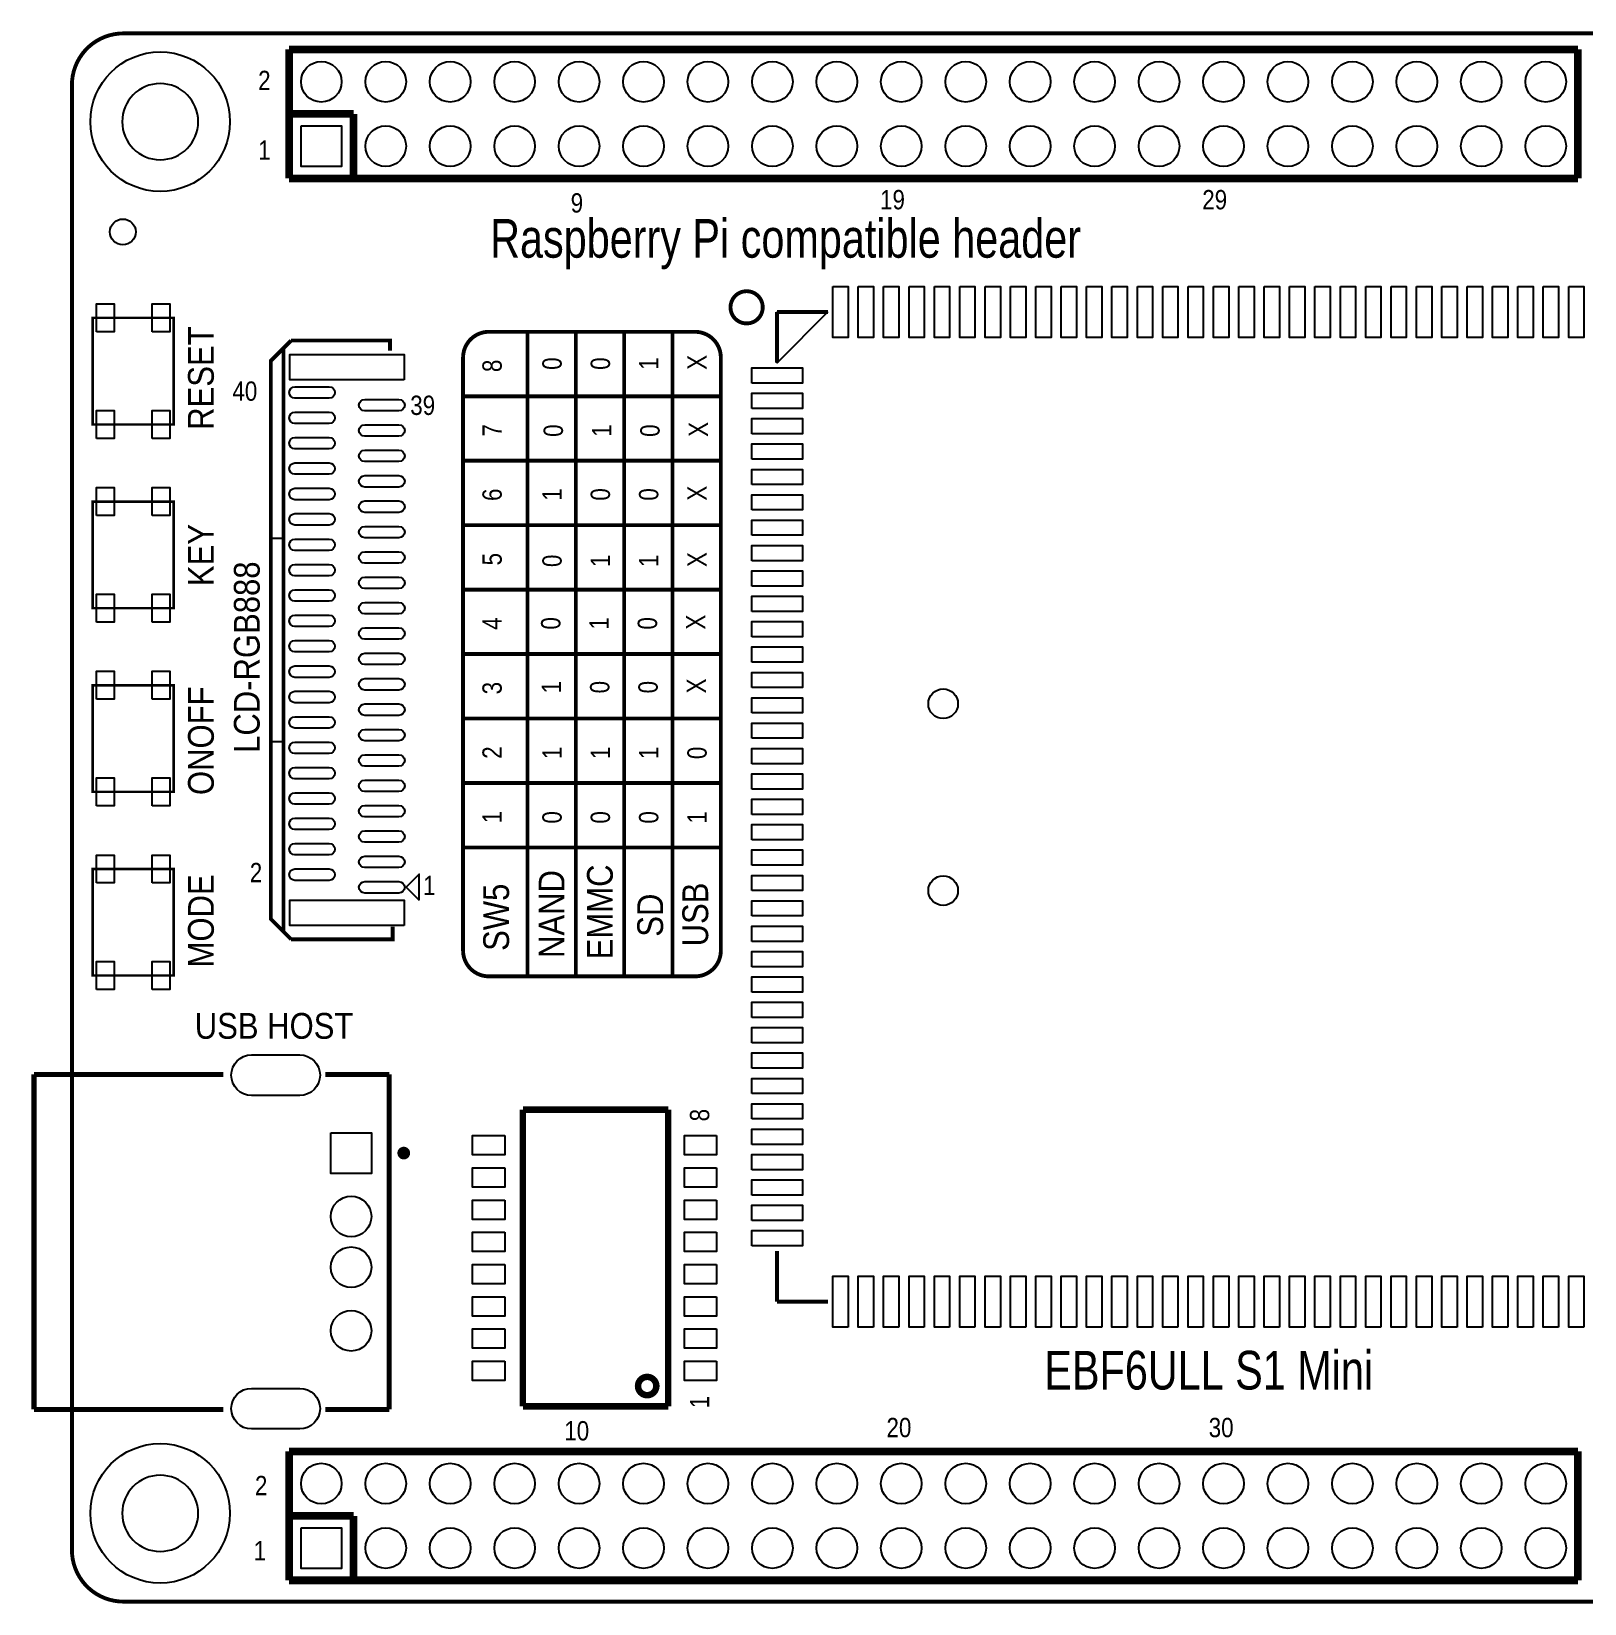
# Model space of a CAD drawing. Extents: x 2 to 105, y 3 to 65.
# Drawn here: x 1.7 to 62.9, y 2.8 to 64.8 of the extents above; entities that cross this region are included whole.
import ezdxf

# ---------------------------------------------------------------- set-up
doc = ezdxf.new("R2010")
doc.units = 0
doc.layers.get('0').update_dxf_attribs({"color": 1, "linetype": 'CONTINUOUS'})

msp = doc.modelspace()

# ---------------------------------------------------------------- linework, layer by layer
for points, const_width in [([(101.2952, 64.7192), (5.3594, 64.7192, 0.414214), (3.3274, 62.6872), (3.3274, 4.951197, 0.414214), (5.3594, 2.919197), (101.2952, 2.919197, 0.414214), (103.3272, 4.951197), (103.3272, 62.6872, 0.414214), (101.2952, 64.7192)], 0.1524), ([(30.5562, 53.9242, 1), (29.2862, 53.9242, 1), (30.5562, 53.9242)], 0.1524), ([(27.8892, 52.959), (19.7612, 52.959, 0.414214), (18.7452, 51.943), (18.7452, 28.575, 0.414214), (19.7612, 27.559), (27.8892, 27.559, 0.414214), (28.9052, 28.575), (28.9052, 51.943, 0.414214), (27.8892, 52.959)], 0.1524), ([(16.532403, 20.594295, 0.999955), (16.281857, 20.594117, 1.000046), (16.532403, 20.594295)], 0.249911), ([(26.362203, 11.414303, 1), (25.641249, 11.414201, 1), (26.362203, 11.414303)], 0.254)]:
    msp.add_lwpolyline(points, format="xyb", dxfattribs=dict(const_width=const_width))
for points in [[(103.3272, 62.6872), (103.3272, 4.951197, -0.414214), (101.2952, 2.919197), (5.3594, 2.919197, -0.414214), (3.3274, 4.951197), (3.3274, 62.6872, -0.414214), (5.3594, 64.7192), (101.2952, 64.7192, -0.414214)], [(12.118188, 50.792634), (13.468198, 50.792634, -1), (13.468198, 50.342546), (12.118188, 50.342546, -1)], [(14.867992, 50.292737), (16.218002, 50.292737, -1), (16.218002, 49.842649), (14.867992, 49.842649, -1)], [(12.118188, 49.792636), (13.468198, 49.792636, -1), (13.468198, 49.342548), (12.118188, 49.342548, -1)], [(14.867992, 49.293043), (16.218002, 49.293043, -1), (16.218002, 48.842955), (14.867992, 48.842955, -1)], [(12.118188, 48.792638), (13.468198, 48.792638, -1), (13.468198, 48.34255), (12.118188, 48.34255, -1)], [(12.118188, 47.79264), (13.468198, 47.79264, -1), (13.468198, 47.342552), (12.118188, 47.342552, -1)], [(14.867992, 48.293045), (16.218002, 48.293045, -1), (16.218002, 47.842957), (14.867992, 47.842957, -1)], [(14.867992, 47.293047), (16.218002, 47.293047, -1), (16.218002, 46.842959), (14.867992, 46.842959, -1)], [(12.118188, 46.792642), (13.468198, 46.792642, -1), (13.468198, 46.342554), (12.118188, 46.342554, -1)], [(14.867992, 46.293049), (16.218002, 46.293049, -1), (16.218002, 45.842961), (14.867992, 45.842961, -1)], [(12.118188, 45.792644), (13.468198, 45.792644, -1), (13.468198, 45.342556), (12.118188, 45.342556, -1)], [(14.867992, 45.293051), (16.218002, 45.293051, -1), (16.218002, 44.842963), (14.867992, 44.842963, -1)], [(12.118188, 44.792646), (13.468198, 44.792646, -1), (13.468198, 44.342558), (12.118188, 44.342558, -1)], [(14.867992, 44.293053), (16.218002, 44.293053, -1), (16.218002, 43.842965), (14.867992, 43.842965, -1)], [(12.118188, 43.792648), (13.468198, 43.792648, -1), (13.468198, 43.34256), (12.118188, 43.34256, -1)], [(12.118188, 42.79265), (13.468198, 42.79265, -1), (13.468198, 42.342562), (12.118188, 42.342562, -1)], [(14.867992, 43.293055), (16.218002, 43.293055, -1), (16.218002, 42.842967), (14.867992, 42.842967, -1)], [(14.867992, 42.293032), (16.218002, 42.293032, -1), (16.218002, 41.842944), (14.867992, 41.842944, -1)], [(12.118188, 41.792652), (13.468198, 41.792652, -1), (13.468198, 41.342564), (12.118188, 41.342564, -1)], [(14.867992, 41.293034), (16.218002, 41.293034, -1), (16.218002, 40.842946), (14.867992, 40.842946, -1)], [(12.118188, 40.792654), (13.468198, 40.792654, -1), (13.468198, 40.342566), (12.118188, 40.342566, -1)], [(14.867992, 40.293036), (16.218002, 40.293036, -1), (16.218002, 39.842948), (14.867992, 39.842948, -1)], [(12.118188, 39.792656), (13.468198, 39.792656, -1), (13.468198, 39.342568), (12.118188, 39.342568, -1)], [(14.867992, 39.293038), (16.218002, 39.293038, -1), (16.218002, 38.84295), (14.867992, 38.84295, -1)], [(12.118188, 38.792633), (13.468198, 38.792633, -1), (13.468198, 38.342545), (12.118188, 38.342545, -1)], [(12.118188, 37.792635), (13.468198, 37.792635, -1), (13.468198, 37.342547), (12.118188, 37.342547, -1)], [(14.867992, 38.29304), (16.218002, 38.29304, -1), (16.218002, 37.842952), (14.867992, 37.842952, -1)], [(14.867992, 37.293042), (16.218002, 37.293042, -1), (16.218002, 36.842954), (14.867992, 36.842954, -1)], [(12.118188, 36.792941), (13.468198, 36.792941, -1), (13.468198, 36.342853), (12.118188, 36.342853, -1)], [(14.867992, 36.293044), (16.218002, 36.293044, -1), (16.218002, 35.842956), (14.867992, 35.842956, -1)], [(12.118188, 35.792943), (13.468198, 35.792943, -1), (13.468198, 35.342855), (12.118188, 35.342855, -1)], [(12.118188, 34.792945), (13.468198, 34.792945, -1), (13.468198, 34.342857), (12.118188, 34.342857, -1)], [(14.867992, 35.293046), (16.218002, 35.293046, -1), (16.218002, 34.842958), (14.867992, 34.842958, -1)], [(14.867992, 34.293048), (16.218002, 34.293048, -1), (16.218002, 33.84296), (14.867992, 33.84296, -1)], [(12.118188, 33.792947), (13.468198, 33.792947, -1), (13.468198, 33.342859), (12.118188, 33.342859, -1)], [(14.867992, 33.29305), (16.218002, 33.29305, -1), (16.218002, 32.842962), (14.867992, 32.842962, -1)], [(12.118188, 32.792949), (13.468198, 32.792949, -1), (13.468198, 32.342861), (12.118188, 32.342861, -1)], [(14.867992, 32.293052), (16.218002, 32.293052, -1), (16.218002, 31.842964), (14.867992, 31.842964, -1)], [(12.118188, 31.792951), (13.468198, 31.792951, -1), (13.468198, 31.342863), (12.118188, 31.342863, -1)], [(14.867992, 31.293054), (16.218002, 31.293054, -1), (16.218002, 30.842966), (14.867992, 30.842966, -1)], [(12.308192, 22.864445), (10.407993, 22.864445, -1), (10.407993, 24.46434), (12.308192, 24.46434, -1)], [(12.308192, 9.72406), (10.407993, 9.72406, -1), (10.407993, 11.323955), (12.308192, 11.323955, -1)]]:
    msp.add_lwpolyline(points, format="xyb", close=True)
for points, const_width in [([(11.8872, 59.0042), (11.8872, 64.0842)], 0.3048), ([(11.8872, 64.0842), (62.6872, 64.0842)], 0.3048), ([(62.6872, 64.0842), (62.6872, 59.0042)], 0.3048), ([(14.4272, 61.5442), (11.8872, 61.5442)], 0.3048), ([(14.4272, 59.0042), (14.4272, 61.5442)], 0.3048), ([(62.6872, 59.0042), (11.8872, 59.0042)], 0.3048), ([(7.342099, 49.308004), (4.142105, 49.308004), (4.142105, 53.507996), (7.342099, 53.507996), (7.342099, 49.308004)], 0.1), ([(31.122112, 51.739292), (31.122112, 53.739288)], 0.1524), ([(33.122108, 53.739288), (31.122112, 53.739288)], 0.1524), ([(11.967997, 52.617599), (11.668303, 52.317904)], 0.1524), ([(11.967997, 52.617599), (15.868091, 52.617599), (15.868091, 52.217803)], 0.1524), ([(21.2852, 27.559), (21.2852, 52.959)], 0.1524), ([(23.1902, 27.559), (23.1902, 52.959)], 0.1524), ([(25.0952, 27.559), (25.0952, 52.959)], 0.1524), ([(27.0002, 27.559), (27.0002, 52.959)], 0.1524), ([(11.668303, 29.317696), (11.168101, 29.817797), (11.168101, 51.817803), (11.668303, 52.317904)], 0.1524), ([(11.967997, 29.018001), (11.668303, 29.317696), (11.668303, 52.317904)], 0.1524), ([(28.9052, 50.419), (18.7452, 50.419)], 0.1524), ([(28.9052, 47.879), (18.7452, 47.879)], 0.1524), ([(7.342099, 42.069004), (4.142105, 42.069004), (4.142105, 46.268996), (7.342099, 46.268996), (7.342099, 42.069004)], 0.1), ([(28.9052, 45.339), (18.7452, 45.339)], 0.1524), ([(28.9052, 42.799), (18.7452, 42.799)], 0.1524), ([(28.9052, 40.259), (18.7452, 40.259)], 0.1524), ([(7.342099, 34.830004), (4.142105, 34.830004), (4.142105, 39.029996), (7.342099, 39.029996), (7.342099, 34.830004)], 0.1), ([(28.9052, 37.719), (18.7452, 37.719)], 0.1524), ([(28.9052, 37.719), (18.7452, 37.719)], 0.1524), ([(28.9052, 35.179), (18.7452, 35.179)], 0.1524), ([(28.9052, 32.639), (18.7452, 32.639)], 0.1524), ([(7.342099, 27.591004), (4.142105, 27.591004), (4.142105, 31.790996), (7.342099, 31.790996), (7.342099, 27.591004)], 0.1), ([(11.967997, 29.018001), (15.968193, 29.018001), (15.968193, 29.517594)], 0.1524), ([(1.832102, 23.69439), (1.832102, 10.49401)], 0.199898), ([(1.832102, 23.69439), (9.30021, 23.69439)], 0.199898), ([(13.316204, 23.69439), (15.832303, 23.69439)], 0.199898), ([(15.832303, 23.69439), (15.832303, 10.49401)], 0.199898), ([(21.101812, 10.614203), (21.101812, 22.304197)], 0.254), ([(21.101812, 22.304197), (26.831798, 22.304197)], 0.254), ([(26.831798, 22.304197), (26.831798, 10.614203)], 0.254), ([(31.122112, 16.739108), (31.122112, 14.739112)], 0.1524), ([(33.122108, 14.739112), (31.122112, 14.739112)], 0.1524), ([(1.832102, 10.49401), (9.30021, 10.49401)], 0.199898), ([(13.316204, 10.49401), (15.832303, 10.49401)], 0.199898), ([(26.831798, 10.614203), (21.101812, 10.614203)], 0.254), ([(11.8872, 3.7592), (11.8872, 8.8392)], 0.3048), ([(11.8872, 8.8392), (62.6872, 8.8392)], 0.3048), ([(62.6872, 8.8392), (62.6872, 3.7592)], 0.3048), ([(14.4272, 6.2992), (11.8872, 6.2992)], 0.3048), ([(14.4272, 3.7592), (14.4272, 6.2992)], 0.3048), ([(62.6872, 3.7592), (11.8872, 3.7592)], 0.3048)]:
    msp.add_lwpolyline(points, dxfattribs=dict(const_width=const_width))
for points in [[(8.307197, 61.2394, 1), (5.307203, 61.2394, 1), (8.307197, 61.2394)], [(8.307197, 6.398997, 1), (5.307203, 6.398997, 1), (8.307197, 6.398997)]]:
    msp.add_lwpolyline(points, format="xyb")
for points in [[(12.357252, 61.074148), (13.957148, 61.074148), (13.957148, 59.474252), (12.357252, 59.474252)], [(33.32226, 54.739286), (33.922157, 54.739286), (33.922157, 52.73929), (33.32226, 52.73929)], [(34.322258, 54.739286), (34.922155, 54.739286), (34.922155, 52.73929), (34.322258, 52.73929)], [(35.322256, 54.739286), (35.922153, 54.739286), (35.922153, 52.73929), (35.322256, 52.73929)], [(36.322254, 54.739286), (36.922151, 54.739286), (36.922151, 52.73929), (36.322254, 52.73929)], [(37.322252, 54.739286), (37.922149, 54.739286), (37.922149, 52.73929), (37.322252, 52.73929)], [(38.32225, 54.739286), (38.922147, 54.739286), (38.922147, 52.73929), (38.32225, 52.73929)], [(39.322248, 54.739286), (39.922145, 54.739286), (39.922145, 52.73929), (39.322248, 52.73929)], [(40.322246, 54.739286), (40.922143, 54.739286), (40.922143, 52.73929), (40.322246, 52.73929)], [(41.322244, 54.739286), (41.922141, 54.739286), (41.922141, 52.73929), (41.322244, 52.73929)], [(42.322242, 54.739286), (42.922139, 54.739286), (42.922139, 52.73929), (42.322242, 52.73929)], [(43.32224, 54.739286), (43.922137, 54.739286), (43.922137, 52.73929), (43.32224, 52.73929)], [(44.322263, 54.739286), (44.922161, 54.739286), (44.922161, 52.73929), (44.322263, 52.73929)], [(45.322261, 54.739286), (45.922159, 54.739286), (45.922159, 52.73929), (45.322261, 52.73929)], [(46.322259, 54.739286), (46.922157, 54.739286), (46.922157, 52.73929), (46.322259, 52.73929)], [(47.322257, 54.739286), (47.922155, 54.739286), (47.922155, 52.73929), (47.322257, 52.73929)], [(48.322255, 54.739286), (48.922153, 54.739286), (48.922153, 52.73929), (48.322255, 52.73929)], [(49.322253, 54.739286), (49.922151, 54.739286), (49.922151, 52.73929), (49.322253, 52.73929)], [(50.322251, 54.739286), (50.922149, 54.739286), (50.922149, 52.73929), (50.322251, 52.73929)], [(51.322249, 54.739286), (51.922147, 54.739286), (51.922147, 52.73929), (51.322249, 52.73929)], [(52.322247, 54.739286), (52.922145, 54.739286), (52.922145, 52.73929), (52.322247, 52.73929)], [(53.322245, 54.739286), (53.922143, 54.739286), (53.922143, 52.73929), (53.322245, 52.73929)], [(54.322243, 54.739286), (54.922141, 54.739286), (54.922141, 52.73929), (54.322243, 52.73929)], [(55.322241, 54.739286), (55.922139, 54.739286), (55.922139, 52.73929), (55.322241, 52.73929)], [(56.322239, 54.739286), (56.922137, 54.739286), (56.922137, 52.73929), (56.322239, 52.73929)], [(57.322263, 54.739286), (57.92216, 54.739286), (57.92216, 52.73929), (57.322263, 52.73929)], [(58.322261, 54.739286), (58.922158, 54.739286), (58.922158, 52.73929), (58.322261, 52.73929)], [(59.322259, 54.739286), (59.922156, 54.739286), (59.922156, 52.73929), (59.322259, 52.73929)], [(60.322257, 54.739286), (60.922154, 54.739286), (60.922154, 52.73929), (60.322257, 52.73929)], [(61.322255, 54.739286), (61.922152, 54.739286), (61.922152, 52.73929), (61.322255, 52.73929)], [(62.322253, 54.739286), (62.92215, 54.739286), (62.92215, 52.73929), (62.322253, 52.73929)], [(4.292092, 52.957984), (4.292092, 54.057982), (4.992091, 54.057982), (4.992091, 52.957984)], [(6.492088, 52.957984), (6.492088, 54.057982), (7.192086, 54.057982), (7.192086, 52.957984)], [(33.127188, 53.740609), (31.123611, 51.734212), (31.122112, 53.739288)], [(16.418141, 51.068097), (11.918048, 51.068097), (11.918048, 52.068095), (16.418141, 52.068095)], [(30.122114, 50.939243), (30.122114, 51.53914), (32.12211, 51.53914), (32.12211, 50.939243)], [(30.122114, 49.939245), (30.122114, 50.539142), (32.12211, 50.539142), (32.12211, 49.939245)], [(4.292092, 48.757992), (4.292092, 49.85799), (4.992091, 49.85799), (4.992091, 48.757992)], [(6.492088, 48.757992), (6.492088, 49.85799), (7.192086, 49.85799), (7.192086, 48.757992)], [(30.122114, 48.939247), (30.122114, 49.539144), (32.12211, 49.539144), (32.12211, 48.939247)], [(30.122114, 47.939249), (30.122114, 48.539146), (32.12211, 48.539146), (32.12211, 47.939249)], [(30.122114, 46.939251), (30.122114, 47.539148), (32.12211, 47.539148), (32.12211, 46.939251)], [(4.292092, 45.718984), (4.292092, 46.818982), (4.992091, 46.818982), (4.992091, 45.718984)], [(6.492088, 45.718984), (6.492088, 46.818982), (7.192086, 46.818982), (7.192086, 45.718984)], [(30.122114, 45.939253), (30.122114, 46.53915), (32.12211, 46.53915), (32.12211, 45.939253)], [(30.122114, 44.939255), (30.122114, 45.539152), (32.12211, 45.539152), (32.12211, 44.939255)], [(11.168101, 36.817808), (11.668303, 36.817808), (11.668303, 44.817792), (11.168101, 44.817792)], [(30.122114, 43.939257), (30.122114, 44.539154), (32.12211, 44.539154), (32.12211, 43.939257)], [(30.122114, 42.939259), (30.122114, 43.539156), (32.12211, 43.539156), (32.12211, 42.939259)], [(4.292092, 41.518992), (4.292092, 42.61899), (4.992091, 42.61899), (4.992091, 41.518992)], [(6.492088, 41.518992), (6.492088, 42.61899), (7.192086, 42.61899), (7.192086, 41.518992)], [(30.122114, 41.939261), (30.122114, 42.539158), (32.12211, 42.539158), (32.12211, 41.939261)], [(30.122114, 40.939263), (30.122114, 41.53916), (32.12211, 41.53916), (32.12211, 40.939263)], [(30.122114, 39.939239), (30.122114, 40.539137), (32.12211, 40.539137), (32.12211, 39.939239)], [(4.292092, 38.479984), (4.292092, 39.579982), (4.992091, 39.579982), (4.992091, 38.479984)], [(6.492088, 38.479984), (6.492088, 39.579982), (7.192086, 39.579982), (7.192086, 38.479984)], [(30.122114, 38.939241), (30.122114, 39.539139), (32.12211, 39.539139), (32.12211, 38.939241)], [(30.122114, 37.939243), (30.122114, 38.539141), (32.12211, 38.539141), (32.12211, 37.939243)], [(30.122114, 36.939245), (30.122114, 37.539143), (32.12211, 37.539143), (32.12211, 36.939245)], [(30.122114, 35.939247), (30.122114, 36.539145), (32.12211, 36.539145), (32.12211, 35.939247)], [(4.292092, 34.279992), (4.292092, 35.37999), (4.992091, 35.37999), (4.992091, 34.279992)], [(6.492088, 34.279992), (6.492088, 35.37999), (7.192086, 35.37999), (7.192086, 34.279992)], [(30.122114, 34.939249), (30.122114, 35.539147), (32.12211, 35.539147), (32.12211, 34.939249)], [(30.122114, 33.939251), (30.122114, 34.539149), (32.12211, 34.539149), (32.12211, 33.939251)], [(30.122114, 32.939253), (30.122114, 33.539151), (32.12211, 33.539151), (32.12211, 32.939253)], [(4.292092, 31.240984), (4.292092, 32.340982), (4.992091, 32.340982), (4.992091, 31.240984)], [(6.492088, 31.240984), (6.492088, 32.340982), (7.192086, 32.340982), (7.192086, 31.240984)], [(30.122114, 31.939255), (30.122114, 32.539153), (32.12211, 32.539153), (32.12211, 31.939255)], [(17.008094, 30.563795), (17.008094, 31.579795), (16.500094, 31.071795)], [(30.122114, 30.939257), (30.122114, 31.539155), (32.12211, 31.539155), (32.12211, 30.939257)], [(16.418141, 29.567505), (11.918048, 29.567505), (11.918048, 30.567503), (16.418141, 30.567503)], [(30.122114, 29.939259), (30.122114, 30.539157), (32.12211, 30.539157), (32.12211, 29.939259)], [(30.122114, 28.939261), (30.122114, 29.539159), (32.12211, 29.539159), (32.12211, 28.939261)], [(30.122114, 27.939263), (30.122114, 28.539161), (32.12211, 28.539161), (32.12211, 27.939263)], [(4.292092, 27.040992), (4.292092, 28.14099), (4.992091, 28.14099), (4.992091, 27.040992)], [(6.492088, 27.040992), (6.492088, 28.14099), (7.192086, 28.14099), (7.192086, 27.040992)], [(30.122114, 26.93924), (30.122114, 27.539137), (32.12211, 27.539137), (32.12211, 26.93924)], [(30.122114, 25.939242), (30.122114, 26.539139), (32.12211, 26.539139), (32.12211, 25.939242)], [(30.122114, 24.939244), (30.122114, 25.539141), (32.12211, 25.539141), (32.12211, 24.939244)], [(30.122114, 23.939246), (30.122114, 24.539143), (32.12211, 24.539143), (32.12211, 23.939246)], [(30.122114, 22.939248), (30.122114, 23.539145), (32.12211, 23.539145), (32.12211, 22.939248)], [(30.122114, 21.93925), (30.122114, 22.539147), (32.12211, 22.539147), (32.12211, 21.93925)], [(13.532256, 21.394242), (15.132152, 21.394242), (15.132152, 19.794347), (13.532256, 19.794347)], [(20.386802, 21.2852), (20.386802, 20.5232), (19.116802, 20.5232), (19.116802, 21.2852)], [(28.736798, 21.2852), (28.736798, 20.5232), (27.466798, 20.5232), (27.466798, 21.2852)], [(30.122114, 20.939252), (30.122114, 21.539149), (32.12211, 21.539149), (32.12211, 20.939252)], [(30.122114, 19.939254), (30.122114, 20.539151), (32.12211, 20.539151), (32.12211, 19.939254)], [(20.386802, 20.0152), (20.386802, 19.2532), (19.116802, 19.2532), (19.116802, 20.0152)], [(28.736798, 20.0152), (28.736798, 19.2532), (27.466798, 19.2532), (27.466798, 20.0152)], [(30.122114, 18.939256), (30.122114, 19.539153), (32.12211, 19.539153), (32.12211, 18.939256)], [(20.386802, 18.7452), (20.386802, 17.9832), (19.116802, 17.9832), (19.116802, 18.7452)], [(28.736798, 18.7452), (28.736798, 17.9832), (27.466798, 17.9832), (27.466798, 18.7452)], [(30.122114, 17.939258), (30.122114, 18.539155), (32.12211, 18.539155), (32.12211, 17.939258)], [(20.386802, 17.4752), (20.386802, 16.7132), (19.116802, 16.7132), (19.116802, 17.4752)], [(28.736798, 17.4752), (28.736798, 16.7132), (27.466798, 16.7132), (27.466798, 17.4752)], [(30.122114, 16.93926), (30.122114, 17.539157), (32.12211, 17.539157), (32.12211, 16.93926)], [(20.386802, 16.2052), (20.386802, 15.4432), (19.116802, 15.4432), (19.116802, 16.2052)], [(28.736798, 16.2052), (28.736798, 15.4432), (27.466798, 15.4432), (27.466798, 16.2052)], [(33.922157, 13.739114), (33.32226, 13.739114), (33.32226, 15.73911), (33.922157, 15.73911)], [(34.922155, 13.739114), (34.322258, 13.739114), (34.322258, 15.73911), (34.922155, 15.73911)], [(35.922153, 13.739114), (35.322256, 13.739114), (35.322256, 15.73911), (35.922153, 15.73911)], [(36.922151, 13.739114), (36.322254, 13.739114), (36.322254, 15.73911), (36.922151, 15.73911)], [(37.922149, 13.739114), (37.322252, 13.739114), (37.322252, 15.73911), (37.922149, 15.73911)], [(38.922147, 13.739114), (38.32225, 13.739114), (38.32225, 15.73911), (38.922147, 15.73911)], [(39.922145, 13.739114), (39.322248, 13.739114), (39.322248, 15.73911), (39.922145, 15.73911)], [(40.922143, 13.739114), (40.322246, 13.739114), (40.322246, 15.73911), (40.922143, 15.73911)], [(41.922141, 13.739114), (41.322244, 13.739114), (41.322244, 15.73911), (41.922141, 15.73911)], [(42.922139, 13.739114), (42.322242, 13.739114), (42.322242, 15.73911), (42.922139, 15.73911)], [(43.922137, 13.739114), (43.32224, 13.739114), (43.32224, 15.73911), (43.922137, 15.73911)], [(44.922161, 13.739114), (44.322263, 13.739114), (44.322263, 15.73911), (44.922161, 15.73911)], [(45.922159, 13.739114), (45.322261, 13.739114), (45.322261, 15.73911), (45.922159, 15.73911)], [(46.922157, 13.739114), (46.322259, 13.739114), (46.322259, 15.73911), (46.922157, 15.73911)], [(47.922155, 13.739114), (47.322257, 13.739114), (47.322257, 15.73911), (47.922155, 15.73911)], [(48.922153, 13.739114), (48.322255, 13.739114), (48.322255, 15.73911), (48.922153, 15.73911)], [(49.922151, 13.739114), (49.322253, 13.739114), (49.322253, 15.73911), (49.922151, 15.73911)], [(50.922149, 13.739114), (50.322251, 13.739114), (50.322251, 15.73911), (50.922149, 15.73911)], [(51.922147, 13.739114), (51.322249, 13.739114), (51.322249, 15.73911), (51.922147, 15.73911)], [(52.922145, 13.739114), (52.322247, 13.739114), (52.322247, 15.73911), (52.922145, 15.73911)], [(53.922143, 13.739114), (53.322245, 13.739114), (53.322245, 15.73911), (53.922143, 15.73911)], [(54.922141, 13.739114), (54.322243, 13.739114), (54.322243, 15.73911), (54.922141, 15.73911)], [(55.922139, 13.739114), (55.322241, 13.739114), (55.322241, 15.73911), (55.922139, 15.73911)], [(56.922137, 13.739114), (56.322239, 13.739114), (56.322239, 15.73911), (56.922137, 15.73911)], [(57.92216, 13.739114), (57.322263, 13.739114), (57.322263, 15.73911), (57.92216, 15.73911)], [(58.922158, 13.739114), (58.322261, 13.739114), (58.322261, 15.73911), (58.922158, 15.73911)], [(59.922156, 13.739114), (59.322259, 13.739114), (59.322259, 15.73911), (59.922156, 15.73911)], [(60.922154, 13.739114), (60.322257, 13.739114), (60.322257, 15.73911), (60.922154, 15.73911)], [(61.922152, 13.739114), (61.322255, 13.739114), (61.322255, 15.73911), (61.922152, 15.73911)], [(62.92215, 13.739114), (62.322253, 13.739114), (62.322253, 15.73911), (62.92215, 15.73911)], [(20.386802, 14.9352), (20.386802, 14.1732), (19.116802, 14.1732), (19.116802, 14.9352)], [(28.736798, 14.9352), (28.736798, 14.1732), (27.466798, 14.1732), (27.466798, 14.9352)], [(20.386802, 13.6652), (20.386802, 12.9032), (19.116802, 12.9032), (19.116802, 13.6652)], [(28.736798, 13.6652), (28.736798, 12.9032), (27.466798, 12.9032), (27.466798, 13.6652)], [(20.386802, 12.3952), (20.386802, 11.6332), (19.116802, 11.6332), (19.116802, 12.3952)], [(28.736798, 12.3952), (28.736798, 11.6332), (27.466798, 11.6332), (27.466798, 12.3952)], [(12.357252, 5.829148), (13.957148, 5.829148), (13.957148, 4.229252), (12.357252, 4.229252)]]:
    msp.add_lwpolyline(points, close=True)
for centre, radius in [((6.8072, 61.2394), 2.750045), ((13.1572, 62.8142), 0.799948), ((15.6972, 62.8142), 0.799948), ((18.2372, 62.8142), 0.799948), ((20.7772, 62.8142), 0.799948), ((23.3172, 62.8142), 0.799948), ((25.8572, 62.8142), 0.799948), ((28.3972, 62.8142), 0.799948), ((30.9372, 62.8142), 0.799948), ((33.4772, 62.8142), 0.799948), ((36.0172, 62.8142), 0.799948), ((38.5572, 62.8142), 0.799948), ((41.0972, 62.8142), 0.799948), ((43.6372, 62.8142), 0.799948), ((46.1772, 62.8142), 0.799948), ((48.7172, 62.8142), 0.799948), ((51.2572, 62.8142), 0.799948), ((53.7972, 62.8142), 0.799948), ((56.3372, 62.8142), 0.799948), ((58.8772, 62.8142), 0.799948), ((61.4172, 62.8142), 0.799948), ((15.6972, 60.2742), 0.799948), ((18.2372, 60.2742), 0.799948), ((20.7772, 60.2742), 0.799948), ((23.3172, 60.2742), 0.799948), ((25.8572, 60.2742), 0.799948), ((28.3972, 60.2742), 0.799948), ((30.9372, 60.2742), 0.799948), ((33.4772, 60.2742), 0.799948), ((36.0172, 60.2742), 0.799948), ((38.5572, 60.2742), 0.799948), ((41.0972, 60.2742), 0.799948), ((43.6372, 60.2742), 0.799948), ((46.1772, 60.2742), 0.799948), ((48.7172, 60.2742), 0.799948), ((51.2572, 60.2742), 0.799948), ((53.7972, 60.2742), 0.799948), ((56.3372, 60.2742), 0.799948), ((58.8772, 60.2742), 0.799948), ((61.4172, 60.2742), 0.799948), ((5.334, 56.896), 0.508), ((37.6682, 38.3032), 0.5842), ((37.6682, 30.9372), 0.5842), ((14.332204, 18.094198), 0.799948), ((14.332204, 16.094202), 0.799948), ((14.332204, 13.594105), 0.799948), ((6.8072, 6.398997), 2.750045), ((13.1572, 7.5692), 0.799948), ((15.6972, 7.5692), 0.799948), ((18.2372, 7.5692), 0.799948), ((20.7772, 7.5692), 0.799948), ((23.3172, 7.5692), 0.799948), ((25.8572, 7.5692), 0.799948), ((28.3972, 7.5692), 0.799948), ((30.9372, 7.5692), 0.799948), ((33.4772, 7.5692), 0.799948), ((36.0172, 7.5692), 0.799948), ((38.5572, 7.5692), 0.799948), ((41.0972, 7.5692), 0.799948), ((43.6372, 7.5692), 0.799948), ((46.1772, 7.5692), 0.799948), ((48.7172, 7.5692), 0.799948), ((51.2572, 7.5692), 0.799948), ((53.7972, 7.5692), 0.799948), ((56.3372, 7.5692), 0.799948), ((58.8772, 7.5692), 0.799948), ((61.4172, 7.5692), 0.799948), ((15.6972, 5.0292), 0.799948), ((18.2372, 5.0292), 0.799948), ((20.7772, 5.0292), 0.799948), ((23.3172, 5.0292), 0.799948), ((25.8572, 5.0292), 0.799948), ((28.3972, 5.0292), 0.799948), ((30.9372, 5.0292), 0.799948), ((33.4772, 5.0292), 0.799948), ((36.0172, 5.0292), 0.799948), ((38.5572, 5.0292), 0.799948), ((41.0972, 5.0292), 0.799948), ((43.6372, 5.0292), 0.799948), ((46.1772, 5.0292), 0.799948), ((48.7172, 5.0292), 0.799948), ((51.2572, 5.0292), 0.799948), ((53.7972, 5.0292), 0.799948), ((56.3372, 5.0292), 0.799948), ((58.8772, 5.0292), 0.799948), ((61.4172, 5.0292), 0.799948)]:
    msp.add_circle(centre, radius)

# ---------------------------------------------------------------- texts
for s, height, width, p in [('2', 0.762, 0.866667, (10.668, 62.484)), ('1', 0.762, 0.866667, (10.668, 59.7408)), ('9', 0.762, 0.866667, (22.987, 57.658)), ('19', 0.762, 0.866667, (35.179, 57.785)), ('29', 0.762, 0.866667, (47.879, 57.785)), ('Raspberry Pi compatible header', 1.524, 0.8, (19.812, 55.88)), ('40', 0.762, 0.866667, (9.652, 50.2412)), ('39', 0.762, 0.866667, (16.6624, 49.6824)), ('2', 0.762, 0.866667, (10.3378, 31.2674)), ('1', 0.762, 0.866667, (17.1704, 30.7594)), ('USB HOST', 1.016, 0.9, (8.169707, 25.100509)), ('EBF6ULL S1 Mini', 1.524, 0.8, (41.656, 11.2776)), ('10', 0.762, 0.866667, (22.733, 9.271)), ('20', 0.762, 0.866667, (35.433, 9.398)), ('30', 0.762, 0.866667, (48.133, 9.398)), ('2', 0.762, 0.866667, (10.541, 7.112)), ('1', 0.762, 0.866667, (10.4902, 4.5466))]:
    msp.add_text(s, height=height, dxfattribs=dict(width=width)).set_placement(p)
for s, height, width, p in [('RESET', 1.016, 0.9, (8.920302, 49.096905)), ('8', 0.762, 0.866667, (20.2692, 51.3715)), ('0', 0.762, 0.866667, (22.6314, 51.4604)), ('0', 0.762, 0.866667, (24.5364, 51.4604)), ('1', 0.762, 0.866667, (26.4414, 51.4604)), ('X', 0.762, 0.866667, (28.3464, 51.4604)), ('7', 0.762, 0.866667, (20.2692, 48.8315)), ('0', 0.762, 0.866667, (22.6822, 48.8188)), ('1', 0.762, 0.866667, (24.5872, 48.8188)), ('0', 0.762, 0.866667, (26.4922, 48.8188)), ('X', 0.762, 0.866667, (28.3972, 48.8188)), ('6', 0.762, 0.866667, (20.2692, 46.2915)), ('1', 0.762, 0.866667, (22.6314, 46.3042)), ('0', 0.762, 0.866667, (24.5364, 46.3042)), ('0', 0.762, 0.866667, (26.4414, 46.3042)), ('X', 0.762, 0.866667, (28.3464, 46.3042)), ('KEY', 1.016, 0.9, (8.920302, 42.939005)), ('5', 0.762, 0.866667, (20.2692, 43.7515)), ('0', 0.762, 0.866667, (22.6314, 43.688)), ('1', 0.762, 0.866667, (24.5364, 43.688)), ('1', 0.762, 0.866667, (26.4414, 43.688)), ('X', 0.762, 0.866667, (28.3464, 43.688)), ('LCD-RGB888', 1.016, 0.9, (10.728706, 36.365688)), ('4', 0.762, 0.866667, (20.2692, 41.2115)), ('0', 0.762, 0.866667, (22.5806, 41.2242)), ('1', 0.762, 0.866667, (24.4856, 41.2242)), ('0', 0.762, 0.866667, (26.3906, 41.2242)), ('X', 0.762, 0.866667, (28.2956, 41.2242)), ('3', 0.762, 0.866667, (20.2692, 38.6715)), ('1', 0.762, 0.866667, (22.606, 38.7096)), ('0', 0.762, 0.866667, (24.511, 38.7096)), ('0', 0.762, 0.866667, (26.416, 38.7096)), ('X', 0.762, 0.866667, (28.321, 38.7096)), ('ONOFF', 1.016, 0.9, (8.920302, 34.704198)), ('2', 0.762, 0.866667, (20.2692, 36.1315)), ('1', 0.762, 0.866667, (22.6314, 36.1188)), ('1', 0.762, 0.866667, (24.5364, 36.1188)), ('1', 0.762, 0.866667, (26.4414, 36.1188)), ('0', 0.762, 0.866667, (28.3464, 36.1188)), ('1', 0.762, 0.866667, (20.2692, 33.5915)), ('0', 0.762, 0.866667, (22.6314, 33.5788)), ('0', 0.762, 0.866667, (24.5364, 33.5788)), ('0', 0.762, 0.866667, (26.4414, 33.5788)), ('1', 0.762, 0.866667, (28.3464, 33.5788)), ('NAND', 1.016, 0.9, (22.741611, 28.2829)), ('EMMC', 1.016, 0.9, (24.646611, 28.2321)), ('MODE', 1.016, 0.9, (8.920302, 27.91079)), ('SW5', 1.016, 0.9, (20.557211, 28.5623)), ('USB', 1.016, 0.9, (28.405811, 28.7401)), ('SD', 1.016, 0.9, (26.627811, 29.1211)), ('8', 0.762, 0.866667, (28.448, 21.844)), ('1', 0.762, 0.866667, (28.448, 10.541))]:
    msp.add_text(s, height=height, rotation=90, dxfattribs=dict(width=width)).set_placement(p)

doc.saveas('drawing.dxf')
